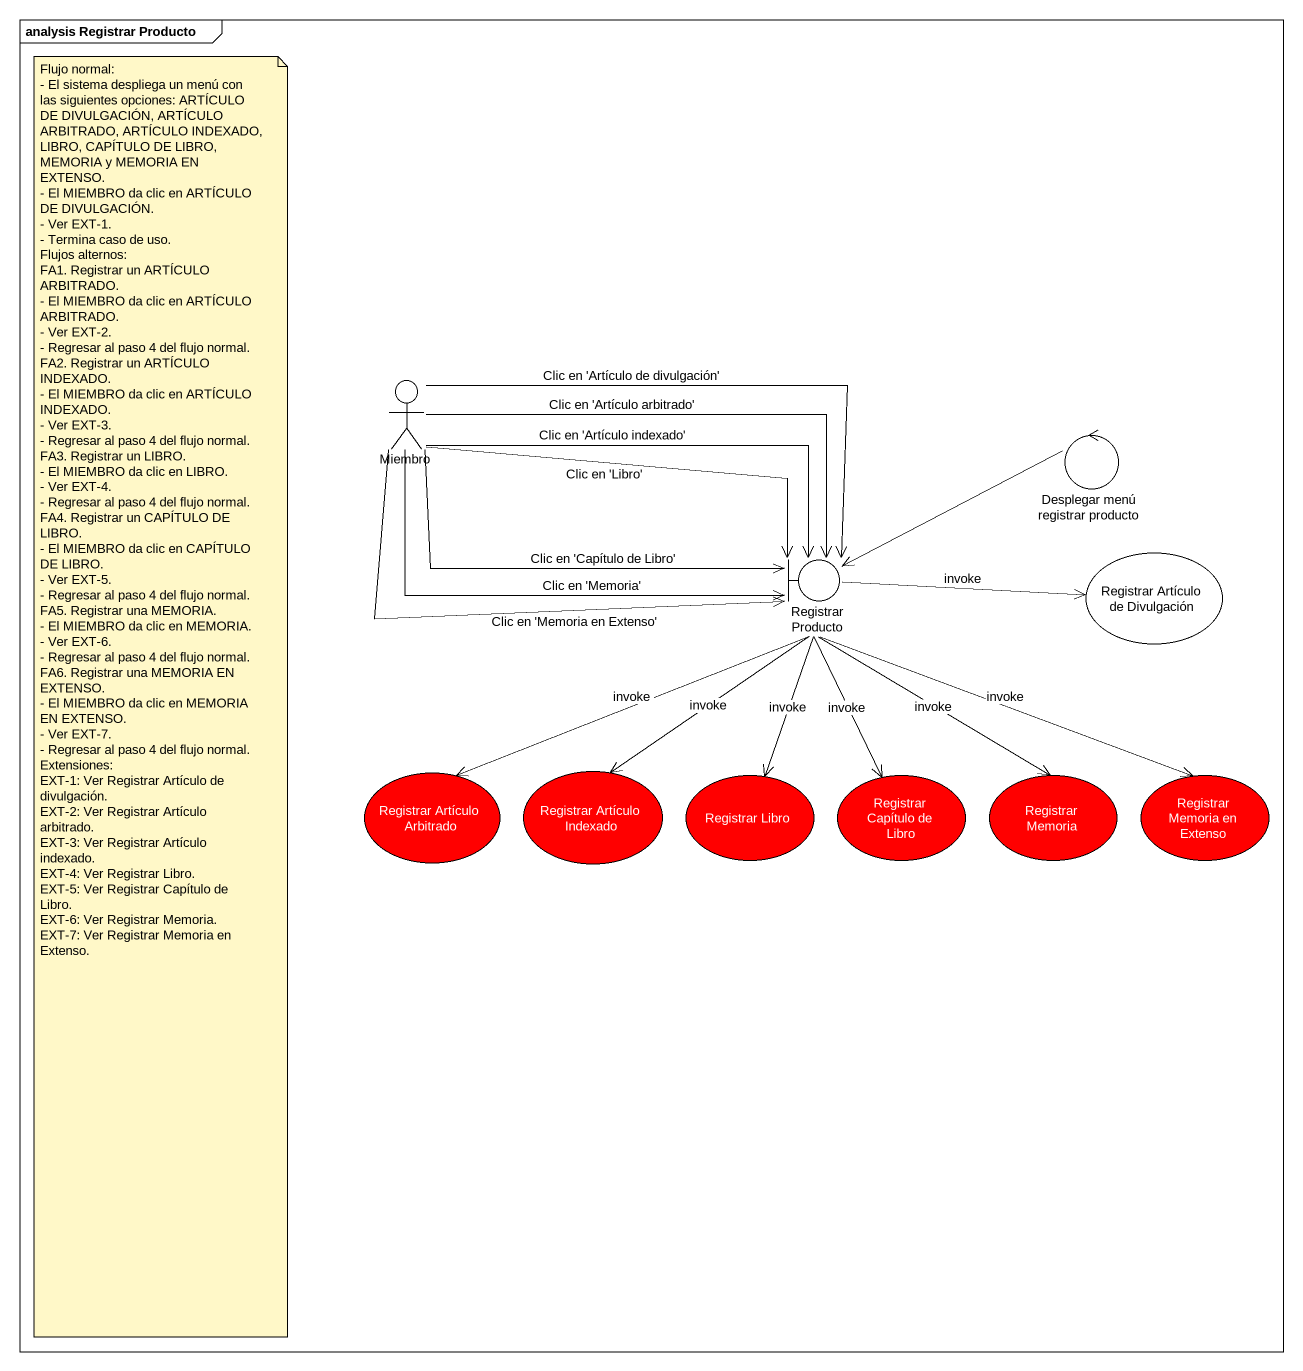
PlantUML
@startuml
mainframe analysis Registrar Producto
actor Miembro #FFFFFF
control "Desplegar menú registrar producto" as Desplegar_menú_registrar #FFFFFF
usecase "Registrar Artículo de Divulgación" as Registrar_Artículo_de #FFFFFF
boundary "Registrar Producto" as Registrar_Producto #FFFFFF
usecase "Registrar Artículo Arbitrado" as Registrar_Artículo_Arbitrado #FF0000
usecase "Registrar Artículo Indexado" as Registrar_Artículo_Indexado #FF0000
usecase "Registrar Libro" as Registrar_Libro #FF0000
usecase "Registrar Capítulo de Libro" as Registrar_Capítulo_de_Libro #FF0000
usecase "Registrar Memoria" as Registrar_Memoria #FF0000
usecase "Registrar Memoria en Extenso" as Registrar_Memoria_en_Extenso #FF0000
Miembro -right-> Registrar_Producto : Clic en 'Artículo de divulgación'
Miembro -right-> Registrar_Producto : Clic en 'Artículo arbitrado'
Miembro -right-> Registrar_Producto : Clic en 'Artículo indexado'
Miembro -right-> Registrar_Producto : Clic en 'Libro'
Miembro -right-> Registrar_Producto : Clic en 'Capítulo de Libro'
Miembro -right-> Registrar_Producto : Clic en 'Memoria'
Miembro -right-> Registrar_Producto : Clic en 'Memoria en Extenso'
Desplegar_menú_registrar -left-> Registrar_Producto
Registrar_Producto -right-> Registrar_Artículo_de : invoke
Registrar_Producto -left-> Registrar_Artículo_Arbitrado : invoke
Registrar_Producto --> Registrar_Artículo_Indexado : invoke
Registrar_Producto --> Registrar_Libro : invoke
Registrar_Producto --> Registrar_Capítulo_de_Libro : invoke
Registrar_Producto --> Registrar_Memoria : invoke
Registrar_Producto -right-> Registrar_Memoria_en_Extenso : invoke
note as N1
  Flujo normal:
  - El sistema despliega un menú con las siguientes opciones: ARTÍCULO DE DIVULGACIÓN, ARTÍCULO ARBITRADO, ARTÍCULO INDEXADO, LIBRO, CAPÍTULO DE LIBRO, MEMORIA y MEMORIA EN EXTENSO.
  - El MIEMBRO da clic en ARTÍCULO DE DIVULGACIÓN.
  - Ver EXT-1.
  - Termina caso de uso.
  Flujos alternos:
  FA1. Registrar un ARTÍCULO ARBITRADO.
  - El MIEMBRO da clic en ARTÍCULO ARBITRADO.
  - Ver EXT-2.
  - Regresar al paso 4 del flujo normal.
  FA2. Registrar un ARTÍCULO INDEXADO.
  - El MIEMBRO da clic en ARTÍCULO INDEXADO.
  - Ver EXT-3.
  - Regresar al paso 4 del flujo normal.
  FA3. Registrar un LIBRO.
  - El MIEMBRO da clic en LIBRO.
  - Ver EXT-4.
  - Regresar al paso 4 del flujo normal.
  FA4. Registrar un CAPÍTULO DE LIBRO.
  - El MIEMBRO da clic en CAPÍTULO DE LIBRO.
  - Ver EXT-5.
  - Regresar al paso 4 del flujo normal.
  FA5. Registrar una MEMORIA.
  - El MIEMBRO da clic en MEMORIA.
  - Ver EXT-6.
  - Regresar al paso 4 del flujo normal.
  FA6. Registrar una MEMORIA EN EXTENSO.
  - El MIEMBRO da clic en MEMORIA EN EXTENSO.
  - Ver EXT-7.
  - Regresar al paso 4 del flujo normal.
  Extensiones:
  EXT-1: Ver Registrar Artículo de divulgación.
  EXT-2: Ver Registrar Artículo arbitrado.
  EXT-3: Ver Registrar Artículo indexado.
  EXT-4: Ver Registrar Libro.
  EXT-5: Ver Registrar Capítulo de Libro.
  EXT-6: Ver Registrar Memoria.
  EXT-7: Ver Registrar Memoria en Extenso.
end note
@enduml
